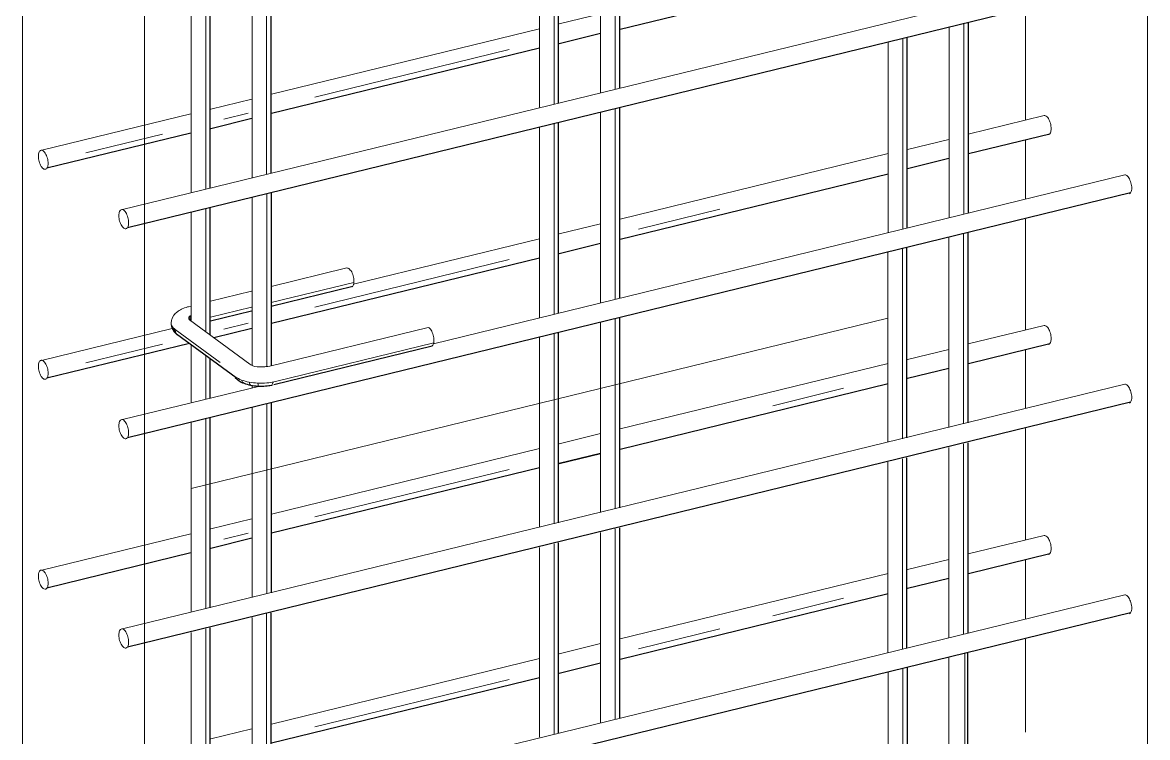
# Model space of a CAD drawing. Extents: x 166525 to 167198, y 178739 to 179747.
# Drawn here: x 167075.554 to 167078.797, y 179489.032 to 179491.093 of the extents above; entities that cross this region are included whole.
import ezdxf

# ---------------------------------------------------------------- set-up
doc = ezdxf.new("R2010")
doc.units = 0
doc.header["$MEASUREMENT"] = 0
doc.linetypes.add('HIDDEN', pattern=[9.525, 6.35, -3.175])
doc.layers.add('COLUMNS', color=1, linetype='CONTINUOUS')
doc.layers.add('WALLS', color=7, linetype='CONTINUOUS')
for name, color, linetype, lineweight in [('HBARS_BACK', 15, 'CONTINUOUS', 0), ('HBARS_FRNT', 3, 'CONTINUOUS', 0), ('UBARS', 1, 'CONTINUOUS', 0), ('VBARS', 6, 'CONTINUOUS', 0), ('WFRAME', 9, 'HIDDEN', 0)]:
    doc.layers.add(name, color=color, linetype=linetype, lineweight=lineweight)

msp = doc.modelspace()

# ---------------------------------------------------------------- linework, layer by layer
at = {"layer": 'COLUMNS'}
for p, q in [((167077.27442, 179491.45219), (167077.27442, 179490.9049)), ((167077.09884, 179490.86191), (167077.09884, 179491.4092)), ((167078.74772, 179491.2073), (167075.85595, 179490.50156)), ((167076.26992, 179491.20705), (167076.26992, 179490.65975)), ((167076.09433, 179490.61676), (167076.09433, 179491.16405)), ((167078.27941, 179491.09214), (167078.27941, 179490.5434)), ((167078.10382, 179490.50055), (167078.10382, 179491.04915)), ((167077.27467, 179490.84693), (167077.27467, 179490.2982)), ((167077.09908, 179490.25535), (167077.09908, 179490.80394)), ((167078.74772, 179490.60199), (167075.85595, 179489.89625)), ((167076.27016, 179490.60178), (167076.27016, 179490.10332)), ((167076.09458, 179490.19261), (167076.09458, 179490.55879)), ((167078.27893, 179490.48676), (167078.27893, 179489.93947)), ((167078.10334, 179489.89647), (167078.10334, 179490.44377)), ((167076.27065, 179490.27597), (167076.50541, 179490.33345)), ((167076.09506, 179490.23298), (167076.21413, 179490.26244)), ((167077.27467, 179490.24167), (167077.27467, 179489.69438)), ((167075.99743, 179490.19577), (167076.16945, 179490.06995)), ((167077.09908, 179489.65139), (167077.09908, 179490.19868)), ((167076.27813, 179490.0499), (167076.73462, 179490.16149)), ((167076.09458, 179490.0115), (167076.09458, 179490.12319)), ((167076.16642, 179490.07034), (167076.17235, 179490.06488)), ((167076.17235, 179490.06488), (167076.1779, 179490.06053)), ((167076.1779, 179490.06053), (167076.1808, 179490.0586)), ((167076.1808, 179490.0586), (167076.18418, 179490.05666)), ((167076.18418, 179490.05666), (167076.18805, 179490.05473)), ((167076.18805, 179490.05473), (167076.19215, 179490.05328)), ((167076.19215, 179490.05328), (167076.1965, 179490.05135)), ((167076.1965, 179490.05135), (167076.20109, 179490.05038)), ((167076.20109, 179490.05038), (167076.20592, 179490.04893)), ((167076.20592, 179490.04893), (167076.21123, 179490.04797)), ((167076.21123, 179490.04797), (167076.2163, 179490.047)), ((167076.2163, 179490.047), (167076.22186, 179490.04604)), ((167076.22186, 179490.04604), (167076.22741, 179490.04555)), ((167076.22741, 179490.04555), (167076.23297, 179490.04507)), ((167076.23297, 179490.04507), (167076.23877, 179490.04507)), ((167076.23877, 179490.04507), (167076.24456, 179490.04507)), ((167076.24456, 179490.04507), (167076.24915, 179490.04507)), ((167076.24915, 179490.04507), (167076.25422, 179490.04555)), ((167076.25422, 179490.04555), (167076.2593, 179490.04604)), ((167076.2593, 179490.04604), (167076.26413, 179490.04652)), ((167076.26413, 179490.04652), (167076.26678, 179490.047)), ((167076.26678, 179490.047), (167076.2721, 179490.04797)), ((167076.2721, 179490.04797), (167076.27475, 179490.04845)), ((167078.74772, 179489.99869), (167075.85595, 179489.29295)), ((167076.27016, 179489.99652), (167076.27016, 179489.44923)), ((167076.09458, 179489.40624), (167076.09458, 179489.95353)), ((167078.27868, 179489.8815), (167078.27868, 179489.3342)), ((167078.1031, 179489.29121), (167078.1031, 179489.83851)), ((167077.27442, 179489.63641), (167077.27442, 179489.08912)), ((167077.09884, 179489.04612), (167077.09884, 179489.59342)), ((167078.74772, 179489.39152), (167075.85595, 179488.68578)), ((167076.26992, 179489.39126), (167076.26992, 179488.84397)), ((167076.09433, 179488.80098), (167076.09433, 179489.34827)), ((167078.27893, 179488.72599), (167078.27893, 179489.27678)), ((167078.10503, 179488.67898), (167078.10503, 179489.23379))]:
    msp.add_line(p, q, dxfattribs=at)
at = {"layer": 'HBARS_BACK'}
for p, q in [((167077.10053, 179491.08894), (167077.2196, 179491.11841)), ((167076.27186, 179490.88654), (167077.04377, 179491.07493)), ((167076.95663, 179491.01502), (167076.39649, 179490.87832)), ((167076.09603, 179490.84355), (167076.2151, 179490.87253)), ((167076.20447, 179490.83146), (167076.1336, 179490.81416)), ((167075.60935, 179490.72472), (167076.03927, 179490.82954)), ((167078.4992, 179490.82488), (167078.27985, 179490.77152)), ((167078.50113, 179490.82488), (167078.4992, 179490.82488)), ((167078.50306, 179490.82392), (167078.50113, 179490.82488)), ((167078.50499, 179490.82295), (167078.50306, 179490.82392)), ((167078.50717, 179490.82102), (167078.50499, 179490.82295)), ((167078.5091, 179490.81909), (167078.50717, 179490.82102)), ((167078.51103, 179490.81619), (167078.5091, 179490.81909)), ((167078.51272, 179490.81329), (167078.51103, 179490.81619)), ((167078.51441, 179490.80991), (167078.51272, 179490.81329)), ((167078.51562, 179490.80653), (167078.51441, 179490.80991)), ((167078.51683, 179490.80266), (167078.51562, 179490.80653)), ((167078.51779, 179490.7988), (167078.51683, 179490.80266)), ((167078.51852, 179490.79445), (167078.51779, 179490.7988)), ((167075.95668, 179490.77098), (167075.73587, 179490.71709)), ((167078.51272, 179490.7703), (167078.51441, 179490.77126)), ((167078.51441, 179490.77126), (167078.51562, 179490.77271)), ((167078.51562, 179490.77271), (167078.51683, 179490.77513)), ((167078.51683, 179490.77513), (167078.51779, 179490.77754)), ((167078.51779, 179490.77754), (167078.51852, 179490.78044)), ((167078.519, 179490.79059), (167078.51852, 179490.79445)), ((167078.51852, 179490.78044), (167078.519, 179490.78334)), ((167078.51924, 179490.7872), (167078.519, 179490.79059)), ((167078.519, 179490.78334), (167078.51924, 179490.7872)), ((167078.2241, 179490.75581), (167078.10503, 179490.72682)), ((167075.59993, 179490.71458), (167075.59945, 179490.7112)), ((167075.59945, 179490.7112), (167075.59945, 179490.70781)), ((167075.59945, 179490.70781), (167075.59945, 179490.70395)), ((167075.59945, 179490.70395), (167075.59993, 179490.70009)), ((167075.60066, 179490.71748), (167075.59993, 179490.71458)), ((167075.59993, 179490.70009), (167075.60066, 179490.69622)), ((167075.60162, 179490.71989), (167075.60066, 179490.71748)), ((167075.60283, 179490.72182), (167075.60162, 179490.71989)), ((167075.60428, 179490.72327), (167075.60283, 179490.72182)), ((167075.60573, 179490.72424), (167075.60428, 179490.72327)), ((167075.60766, 179490.72472), (167075.60573, 179490.72424)), ((167075.60935, 179490.72472), (167075.60766, 179490.72472)), ((167075.61153, 179490.72424), (167075.60935, 179490.72472)), ((167075.61346, 179490.72279), (167075.61153, 179490.72424)), ((167075.61539, 179490.72134), (167075.61346, 179490.72279)), ((167075.61732, 179490.71892), (167075.61539, 179490.72134)), ((167075.61926, 179490.71651), (167075.61732, 179490.71892)), ((167075.62095, 179490.71313), (167075.61926, 179490.71651)), ((167075.62264, 179490.70975), (167075.62095, 179490.71313)), ((167075.62409, 179490.70637), (167075.62264, 179490.70975)), ((167075.62529, 179490.7025), (167075.62409, 179490.70637)), ((167075.62626, 179490.69864), (167075.62529, 179490.7025)), ((167077.27611, 179490.52636), (167078.04875, 179490.71524)), ((167075.60066, 179490.69622), (167075.60162, 179490.69236)), ((167075.60162, 179490.69236), (167075.60283, 179490.68849)), ((167075.60283, 179490.68849), (167075.60428, 179490.68463)), ((167075.60428, 179490.68463), (167075.60573, 179490.68173)), ((167075.60573, 179490.68173), (167075.60766, 179490.67835)), ((167075.60766, 179490.67835), (167075.60935, 179490.67593)), ((167075.60935, 179490.67593), (167075.61153, 179490.67352)), ((167075.61153, 179490.67352), (167075.61346, 179490.67207)), ((167075.61346, 179490.67207), (167075.61539, 179490.67062)), ((167075.61539, 179490.67062), (167075.61926, 179490.67014)), ((167075.61926, 179490.67014), (167075.62095, 179490.67014)), ((167075.62095, 179490.67014), (167075.62264, 179490.67159)), ((167075.62264, 179490.67159), (167075.62409, 179490.67303)), ((167075.62409, 179490.67303), (167075.62529, 179490.67497)), ((167075.62529, 179490.67497), (167075.62626, 179490.67738)), ((167075.62698, 179490.69477), (167075.62626, 179490.69864)), ((167075.62626, 179490.67738), (167075.62698, 179490.68028)), ((167075.62723, 179490.69091), (167075.62698, 179490.69477)), ((167075.62698, 179490.68028), (167075.62723, 179490.68366)), ((167075.62747, 179490.68704), (167075.62723, 179490.69091)), ((167075.62723, 179490.68366), (167075.62747, 179490.68704)), ((167077.5641, 179490.55551), (167077.32945, 179490.4975)), ((167077.10053, 179490.48368), (167077.2196, 179490.51315)), ((167077.04377, 179490.46967), (167076.50782, 179490.33876)), ((167076.95663, 179490.40976), (167076.39649, 179490.27306)), ((167076.03975, 179489.75042), (167078.04851, 179490.24066)), ((167076.20447, 179490.22615), (167076.1336, 179490.20885)), ((167078.4992, 179490.2201), (167078.27985, 179490.16674)), ((167078.50113, 179490.2201), (167078.4992, 179490.2201)), ((167078.50306, 179490.21914), (167078.50113, 179490.2201)), ((167078.50499, 179490.21817), (167078.50306, 179490.21914)), ((167078.50717, 179490.21624), (167078.50499, 179490.21817)), ((167078.5091, 179490.21431), (167078.50717, 179490.21624)), ((167078.51103, 179490.21141), (167078.5091, 179490.21431)), ((167075.98492, 179490.21124), (167075.60439, 179490.11825)), ((167078.51272, 179490.20851), (167078.51103, 179490.21141)), ((167078.51441, 179490.20513), (167078.51272, 179490.20851)), ((167078.51562, 179490.20175), (167078.51441, 179490.20513)), ((167078.51683, 179490.19788), (167078.51562, 179490.20175)), ((167078.51779, 179490.19402), (167078.51683, 179490.19788)), ((167078.51852, 179490.18967), (167078.51779, 179490.19402)), ((167078.519, 179490.18581), (167078.51852, 179490.18967)), ((167078.51924, 179490.18243), (167078.519, 179490.18581)), ((167078.519, 179490.17856), (167078.51924, 179490.18243)), ((167075.95668, 179490.16588), (167075.73587, 179490.112)), ((167078.2241, 179490.15103), (167078.10503, 179490.12205)), ((167078.51272, 179490.16552), (167078.51441, 179490.16649)), ((167078.51441, 179490.16649), (167078.51562, 179490.16793)), ((167078.51562, 179490.16793), (167078.51683, 179490.17035)), ((167078.51683, 179490.17035), (167078.51779, 179490.17277)), ((167078.51779, 179490.17277), (167078.51852, 179490.17566)), ((167078.51852, 179490.17566), (167078.519, 179490.17856)), ((167075.60283, 179490.11673), (167075.60162, 179490.11479)), ((167075.60428, 179490.11817), (167075.60283, 179490.11673)), ((167075.60573, 179490.11914), (167075.60428, 179490.11817)), ((167075.60766, 179490.11962), (167075.60573, 179490.11914)), ((167075.60935, 179490.11962), (167075.60766, 179490.11962)), ((167075.61153, 179490.11914), (167075.60935, 179490.11962)), ((167075.61346, 179490.11769), (167075.61153, 179490.11914)), ((167075.61539, 179490.11624), (167075.61346, 179490.11769)), ((167075.61732, 179490.11383), (167075.61539, 179490.11624)), ((167075.59993, 179490.10948), (167075.59945, 179490.1061)), ((167075.59945, 179490.1061), (167075.59945, 179490.10272)), ((167075.59945, 179490.10272), (167075.59945, 179490.09885)), ((167075.59945, 179490.09885), (167075.59993, 179490.09499)), ((167075.60066, 179490.11238), (167075.59993, 179490.10948)), ((167075.59993, 179490.09499), (167075.60066, 179490.09112)), ((167075.60162, 179490.11479), (167075.60066, 179490.11238)), ((167075.60066, 179490.09112), (167075.60162, 179490.08726)), ((167075.60162, 179490.08726), (167075.60283, 179490.0834)), ((167075.61926, 179490.11141), (167075.61732, 179490.11383)), ((167075.62095, 179490.10803), (167075.61926, 179490.11141)), ((167075.62264, 179490.10465), (167075.62095, 179490.10803)), ((167075.62409, 179490.10127), (167075.62264, 179490.10465)), ((167075.62529, 179490.0974), (167075.62409, 179490.10127)), ((167075.62626, 179490.09354), (167075.62529, 179490.0974)), ((167075.62698, 179490.08967), (167075.62626, 179490.09354)), ((167075.62723, 179490.08581), (167075.62698, 179490.08967)), ((167075.62747, 179490.08195), (167075.62723, 179490.08581)), ((167077.27611, 179489.92158), (167078.04875, 179490.11046)), ((167078.10479, 179490.06757), (167078.2241, 179490.09693)), ((167075.60283, 179490.0834), (167075.60428, 179490.07953)), ((167075.60428, 179490.07953), (167075.60573, 179490.07663)), ((167075.60573, 179490.07663), (167075.60766, 179490.07325)), ((167075.60766, 179490.07325), (167075.60935, 179490.07084)), ((167075.60935, 179490.07084), (167075.61153, 179490.06842)), ((167075.61153, 179490.06842), (167075.61346, 179490.06697)), ((167075.61346, 179490.06697), (167075.61539, 179490.06552)), ((167075.61539, 179490.06552), (167075.61926, 179490.06504)), ((167075.61926, 179490.06504), (167075.62095, 179490.06504)), ((167075.62095, 179490.06504), (167075.62264, 179490.06649)), ((167075.62264, 179490.06649), (167075.62409, 179490.06794)), ((167075.62409, 179490.06794), (167075.62529, 179490.06987)), ((167075.62529, 179490.06987), (167075.62626, 179490.07228)), ((167075.62626, 179490.07228), (167075.62698, 179490.07518)), ((167075.62698, 179490.07518), (167075.62723, 179490.07856)), ((167075.62723, 179490.07856), (167075.62747, 179490.08195)), ((167077.92011, 179490.03875), (167077.71713, 179489.98857)), ((167077.10053, 179489.8789), (167077.2196, 179489.90837)), ((167076.27186, 179489.6765), (167077.04377, 179489.86489)), ((167077.10053, 179489.82094), (167077.2196, 179489.8504)), ((167076.95663, 179489.80498), (167076.39649, 179489.66828)), ((167076.09603, 179489.63351), (167076.2151, 179489.6625)), ((167075.60935, 179489.51468), (167076.03927, 179489.6195)), ((167076.20447, 179489.62142), (167076.1336, 179489.60412)), ((167078.4992, 179489.61484), (167078.27985, 179489.56148)), ((167078.50113, 179489.61484), (167078.4992, 179489.61484)), ((167078.50306, 179489.61388), (167078.50113, 179489.61484)), ((167078.50499, 179489.61291), (167078.50306, 179489.61388)), ((167078.50717, 179489.61098), (167078.50499, 179489.61291)), ((167078.5091, 179489.60905), (167078.50717, 179489.61098)), ((167078.51103, 179489.60615), (167078.5091, 179489.60905)), ((167078.51272, 179489.60325), (167078.51103, 179489.60615)), ((167078.51441, 179489.59987), (167078.51272, 179489.60325)), ((167078.51562, 179489.59649), (167078.51441, 179489.59987)), ((167078.51683, 179489.59262), (167078.51562, 179489.59649)), ((167078.51562, 179489.56267), (167078.51683, 179489.56509)), ((167078.51779, 179489.58876), (167078.51683, 179489.59262)), ((167078.51683, 179489.56509), (167078.51779, 179489.5675)), ((167078.51852, 179489.58441), (167078.51779, 179489.58876)), ((167078.51779, 179489.5675), (167078.51852, 179489.5704)), ((167078.519, 179489.58055), (167078.51852, 179489.58441)), ((167078.51852, 179489.5704), (167078.519, 179489.5733)), ((167078.51924, 179489.57717), (167078.519, 179489.58055)), ((167078.519, 179489.5733), (167078.51924, 179489.57717)), ((167078.2241, 179489.54577), (167078.10503, 179489.51678)), ((167078.51272, 179489.56026), (167078.51441, 179489.56122)), ((167078.51441, 179489.56122), (167078.51562, 179489.56267)), ((167075.59993, 179489.50454), (167075.59945, 179489.50116)), ((167075.59945, 179489.50116), (167075.59945, 179489.49778)), ((167075.60066, 179489.50744), (167075.59993, 179489.50454)), ((167075.60162, 179489.50985), (167075.60066, 179489.50744)), ((167075.60283, 179489.51178), (167075.60162, 179489.50985)), ((167075.60428, 179489.51323), (167075.60283, 179489.51178)), ((167075.60573, 179489.5142), (167075.60428, 179489.51323)), ((167075.60766, 179489.51468), (167075.60573, 179489.5142)), ((167075.60935, 179489.51468), (167075.60766, 179489.51468)), ((167075.61153, 179489.5142), (167075.60935, 179489.51468)), ((167075.61346, 179489.51275), (167075.61153, 179489.5142)), ((167075.61539, 179489.5113), (167075.61346, 179489.51275)), ((167075.61732, 179489.50889), (167075.61539, 179489.5113)), ((167075.61926, 179489.50647), (167075.61732, 179489.50889)), ((167075.62095, 179489.50309), (167075.61926, 179489.50647)), ((167075.62264, 179489.49971), (167075.62095, 179489.50309)), ((167077.27611, 179489.31632), (167078.04875, 179489.5052)), ((167075.59945, 179489.49778), (167075.59945, 179489.49391)), ((167075.59945, 179489.49391), (167075.59993, 179489.49005)), ((167075.59993, 179489.49005), (167075.60066, 179489.48618)), ((167075.60066, 179489.48618), (167075.60162, 179489.48232)), ((167075.60162, 179489.48232), (167075.60283, 179489.47845)), ((167075.60283, 179489.47845), (167075.60428, 179489.47459)), ((167075.60428, 179489.47459), (167075.60573, 179489.47169)), ((167075.60573, 179489.47169), (167075.60766, 179489.46831)), ((167075.60766, 179489.46831), (167075.60935, 179489.46589)), ((167075.62409, 179489.49633), (167075.62264, 179489.49971)), ((167075.62529, 179489.49246), (167075.62409, 179489.49633)), ((167075.62626, 179489.4886), (167075.62529, 179489.49246)), ((167075.62698, 179489.48473), (167075.62626, 179489.4886)), ((167075.62626, 179489.46734), (167075.62698, 179489.47024)), ((167075.62723, 179489.48087), (167075.62698, 179489.48473)), ((167075.62698, 179489.47024), (167075.62723, 179489.47362)), ((167075.62747, 179489.477), (167075.62723, 179489.48087)), ((167075.62723, 179489.47362), (167075.62747, 179489.477)), ((167075.60935, 179489.46589), (167075.61153, 179489.46348)), ((167075.61153, 179489.46348), (167075.61346, 179489.46203)), ((167075.61346, 179489.46203), (167075.61539, 179489.46058)), ((167075.61539, 179489.46058), (167075.61926, 179489.4601)), ((167075.61926, 179489.4601), (167075.62095, 179489.4601)), ((167075.62095, 179489.4601), (167075.62264, 179489.46155)), ((167075.62264, 179489.46155), (167075.62409, 179489.463)), ((167075.62409, 179489.463), (167075.62529, 179489.46493)), ((167075.62529, 179489.46493), (167075.62626, 179489.46734)), ((167077.92011, 179489.43349), (167077.71713, 179489.3833)), ((167077.5641, 179489.34547), (167077.32945, 179489.28746)), ((167077.10053, 179489.27364), (167077.2196, 179489.30311)), ((167076.27186, 179489.07124), (167077.04377, 179489.25963)), ((167076.95663, 179489.19972), (167076.39649, 179489.06302)), ((167076.09603, 179489.02825), (167076.2151, 179489.05723))]:
    msp.add_line(p, q, dxfattribs=at)
at = {"layer": 'HBARS_FRNT'}
for p, q in [((167075.84146, 179490.55373), (167078.73125, 179491.25899)), ((167076.73824, 179490.16728), (167078.73125, 179490.65368)), ((167078.73125, 179490.65368), (167078.73323, 179490.65368)), ((167078.73323, 179490.65368), (167078.73517, 179490.65319)), ((167078.73517, 179490.65319), (167078.7371, 179490.65174)), ((167078.7371, 179490.65174), (167078.73903, 179490.65029)), ((167078.73903, 179490.65029), (167078.74096, 179490.64788)), ((167078.74096, 179490.64788), (167078.74289, 179490.64546)), ((167078.74289, 179490.64546), (167078.74458, 179490.64208)), ((167078.74458, 179490.64208), (167078.74628, 179490.6387)), ((167078.74628, 179490.6387), (167078.74772, 179490.63532)), ((167078.74772, 179490.63532), (167078.74893, 179490.63146)), ((167078.74893, 179490.60392), (167078.74772, 179490.60199)), ((167078.74893, 179490.63146), (167078.7499, 179490.62759)), ((167078.7499, 179490.60634), (167078.74893, 179490.60392)), ((167078.7499, 179490.62759), (167078.75062, 179490.62373)), ((167078.75062, 179490.60924), (167078.7499, 179490.60634)), ((167078.75062, 179490.62373), (167078.75111, 179490.61986)), ((167078.75111, 179490.61262), (167078.75062, 179490.60924)), ((167078.75111, 179490.61986), (167078.75111, 179490.616)), ((167078.75111, 179490.616), (167078.75111, 179490.61262)), ((167078.74628, 179490.60054), (167078.74458, 179490.59957)), ((167078.74772, 179490.60199), (167078.74628, 179490.60054)), ((167075.83131, 179490.53634), (167075.83156, 179490.53972)), ((167075.83156, 179490.53972), (167075.8318, 179490.54311)), ((167075.8318, 179490.54311), (167075.83252, 179490.546)), ((167075.83252, 179490.546), (167075.83349, 179490.54842)), ((167075.83349, 179490.54842), (167075.8347, 179490.55083)), ((167075.8347, 179490.55083), (167075.83614, 179490.55228)), ((167075.83614, 179490.55228), (167075.83784, 179490.55325)), ((167075.83784, 179490.55325), (167075.83953, 179490.55373)), ((167075.83953, 179490.55373), (167075.84146, 179490.55373)), ((167075.84146, 179490.55373), (167075.84339, 179490.55277)), ((167075.84339, 179490.55277), (167075.84532, 179490.5518)), ((167075.84532, 179490.5518), (167075.8475, 179490.54987)), ((167075.8475, 179490.54987), (167075.84943, 179490.54794)), ((167075.84943, 179490.54794), (167075.85112, 179490.54504)), ((167075.85112, 179490.54504), (167075.85305, 179490.54214)), ((167075.85305, 179490.54214), (167075.8545, 179490.53876)), ((167075.8545, 179490.53876), (167075.85595, 179490.53489)), ((167075.83156, 179490.53248), (167075.83131, 179490.53634)), ((167075.8318, 179490.52861), (167075.83156, 179490.53248)), ((167075.83252, 179490.52475), (167075.8318, 179490.52861)), ((167075.83349, 179490.52089), (167075.83252, 179490.52475)), ((167075.8347, 179490.51702), (167075.83349, 179490.52089)), ((167075.83614, 179490.51364), (167075.8347, 179490.51702)), ((167075.83784, 179490.51026), (167075.83614, 179490.51364)), ((167075.83953, 179490.50736), (167075.83784, 179490.51026)), ((167075.84146, 179490.50446), (167075.83953, 179490.50736)), ((167075.85595, 179490.53489), (167075.85716, 179490.53151)), ((167075.85716, 179490.53151), (167075.85812, 179490.52717)), ((167075.85812, 179490.50639), (167075.85716, 179490.5035)), ((167075.85812, 179490.52717), (167075.85885, 179490.5233)), ((167075.85885, 179490.50929), (167075.85812, 179490.50639)), ((167075.85885, 179490.5233), (167075.85933, 179490.51944)), ((167075.85933, 179490.51219), (167075.85885, 179490.50929)), ((167075.85933, 179490.51944), (167075.85933, 179490.51606)), ((167075.85933, 179490.51606), (167075.85933, 179490.51219)), ((167075.84339, 179490.50253), (167075.84146, 179490.50446)), ((167075.84532, 179490.5006), (167075.84339, 179490.50253)), ((167075.8475, 179490.49963), (167075.84532, 179490.5006)), ((167075.84943, 179490.49867), (167075.8475, 179490.49963)), ((167075.85112, 179490.49867), (167075.84943, 179490.49867)), ((167075.85305, 179490.49915), (167075.85112, 179490.49867)), ((167075.8545, 179490.50011), (167075.85305, 179490.49915)), ((167075.85595, 179490.50156), (167075.8545, 179490.50011)), ((167075.85716, 179490.5035), (167075.85595, 179490.50156)), ((167075.84146, 179489.34512), (167078.73125, 179490.05037)), ((167078.73125, 179490.05037), (167078.73323, 179490.05037)), ((167078.73323, 179490.05037), (167078.73517, 179490.04989)), ((167078.73517, 179490.04989), (167078.7371, 179490.04844)), ((167078.7371, 179490.04844), (167078.73903, 179490.04699)), ((167078.73903, 179490.04699), (167078.74096, 179490.04458)), ((167078.74096, 179490.04458), (167078.74289, 179490.04216)), ((167078.74289, 179490.04216), (167078.74458, 179490.03878)), ((167078.74458, 179490.03878), (167078.74628, 179490.0354)), ((167078.74628, 179490.0354), (167078.74772, 179490.03202)), ((167078.74772, 179490.03202), (167078.74893, 179490.02815)), ((167078.74893, 179490.02815), (167078.7499, 179490.02429)), ((167078.7499, 179490.02429), (167078.75062, 179490.02042)), ((167078.75062, 179490.02042), (167078.75111, 179490.01656)), ((167078.74628, 179489.99724), (167078.74458, 179489.99627)), ((167078.74772, 179489.99869), (167078.74628, 179489.99724)), ((167078.74893, 179490.00062), (167078.74772, 179489.99869)), ((167078.7499, 179490.00303), (167078.74893, 179490.00062)), ((167078.75062, 179490.00593), (167078.7499, 179490.00303)), ((167078.75111, 179490.00931), (167078.75062, 179490.00593)), ((167078.75111, 179490.01656), (167078.75111, 179490.01269)), ((167078.75111, 179490.01269), (167078.75111, 179490.00931)), ((167075.83131, 179489.93103), (167075.83156, 179489.93442)), ((167075.83156, 179489.92717), (167075.83131, 179489.93103)), ((167075.83156, 179489.93442), (167075.8318, 179489.9378)), ((167075.8318, 179489.92331), (167075.83156, 179489.92717)), ((167075.8318, 179489.9378), (167075.83252, 179489.9407)), ((167075.83252, 179489.91944), (167075.8318, 179489.92331)), ((167075.83252, 179489.9407), (167075.83349, 179489.94311)), ((167075.83349, 179489.94311), (167075.8347, 179489.94553)), ((167075.8347, 179489.94553), (167075.83614, 179489.94698)), ((167075.83614, 179489.94698), (167075.83784, 179489.94794)), ((167075.83784, 179489.94794), (167075.83953, 179489.94842)), ((167075.83953, 179489.94842), (167075.84146, 179489.94842)), ((167075.84146, 179489.94842), (167075.84339, 179489.94746)), ((167075.84339, 179489.94746), (167075.84532, 179489.94649)), ((167075.84532, 179489.94649), (167075.8475, 179489.94456)), ((167075.8475, 179489.94456), (167075.84943, 179489.94263)), ((167075.84943, 179489.94263), (167075.85112, 179489.93973)), ((167075.85112, 179489.93973), (167075.85305, 179489.93683)), ((167075.85305, 179489.93683), (167075.8545, 179489.93345)), ((167075.8545, 179489.93345), (167075.85595, 179489.92959)), ((167075.85595, 179489.92959), (167075.85716, 179489.9262)), ((167075.85716, 179489.9262), (167075.85812, 179489.92186)), ((167075.85812, 179489.92186), (167075.85885, 179489.91799)), ((167075.83349, 179489.91558), (167075.83252, 179489.91944)), ((167075.8347, 179489.91171), (167075.83349, 179489.91558)), ((167075.83614, 179489.90833), (167075.8347, 179489.91171)), ((167075.83784, 179489.90495), (167075.83614, 179489.90833)), ((167075.83953, 179489.90205), (167075.83784, 179489.90495)), ((167075.84146, 179489.89915), (167075.83953, 179489.90205)), ((167075.84339, 179489.89722), (167075.84146, 179489.89915)), ((167075.84532, 179489.89529), (167075.84339, 179489.89722)), ((167075.8475, 179489.89432), (167075.84532, 179489.89529)), ((167075.84943, 179489.89336), (167075.8475, 179489.89432)), ((167075.85112, 179489.89336), (167075.84943, 179489.89336)), ((167075.85305, 179489.89384), (167075.85112, 179489.89336)), ((167075.8545, 179489.89481), (167075.85305, 179489.89384)), ((167075.85595, 179489.89625), (167075.8545, 179489.89481)), ((167075.85716, 179489.89819), (167075.85595, 179489.89625)), ((167075.85812, 179489.90109), (167075.85716, 179489.89819)), ((167075.85885, 179489.90398), (167075.85812, 179489.90109)), ((167075.85885, 179489.91799), (167075.85933, 179489.91413)), ((167075.85933, 179489.90688), (167075.85885, 179489.90398)), ((167075.85933, 179489.91413), (167075.85933, 179489.91075)), ((167075.85933, 179489.91075), (167075.85933, 179489.90688)), ((167075.84146, 179488.73795), (167078.73125, 179489.4432)), ((167078.73125, 179489.4432), (167078.73323, 179489.4432)), ((167078.73323, 179489.4432), (167078.73517, 179489.44272)), ((167078.73517, 179489.44272), (167078.7371, 179489.44127)), ((167078.7371, 179489.44127), (167078.73903, 179489.43982)), ((167078.73903, 179489.43982), (167078.74096, 179489.43741)), ((167078.74096, 179489.43741), (167078.74289, 179489.43499)), ((167078.74289, 179489.43499), (167078.74458, 179489.43161)), ((167078.74458, 179489.43161), (167078.74628, 179489.42823)), ((167078.74628, 179489.42823), (167078.74772, 179489.42485)), ((167078.74772, 179489.42485), (167078.74893, 179489.42098)), ((167078.74893, 179489.42098), (167078.7499, 179489.41712)), ((167078.7499, 179489.41712), (167078.75062, 179489.41325)), ((167078.75062, 179489.41325), (167078.75111, 179489.40939)), ((167078.75111, 179489.40939), (167078.75111, 179489.40552)), ((167078.75111, 179489.40552), (167078.75111, 179489.40214)), ((167078.74628, 179489.39007), (167078.74458, 179489.3891)), ((167078.74772, 179489.39152), (167078.74628, 179489.39007)), ((167078.74893, 179489.39345), (167078.74772, 179489.39152)), ((167078.7499, 179489.39586), (167078.74893, 179489.39345)), ((167078.75062, 179489.39876), (167078.7499, 179489.39586)), ((167078.75111, 179489.40214), (167078.75062, 179489.39876)), ((167075.83252, 179489.33739), (167075.83349, 179489.33981)), ((167075.83349, 179489.33981), (167075.8347, 179489.34222)), ((167075.8347, 179489.34222), (167075.83614, 179489.34367)), ((167075.83614, 179489.34367), (167075.83784, 179489.34464)), ((167075.83784, 179489.34464), (167075.83953, 179489.34512)), ((167075.83953, 179489.34512), (167075.84146, 179489.34512)), ((167075.84146, 179489.34512), (167075.84339, 179489.34415)), ((167075.84339, 179489.34415), (167075.84532, 179489.34319)), ((167075.84532, 179489.34319), (167075.8475, 179489.34126)), ((167075.8475, 179489.34126), (167075.84943, 179489.33932)), ((167075.84943, 179489.33932), (167075.85112, 179489.33643)), ((167075.83131, 179489.32773), (167075.83156, 179489.33111)), ((167075.83156, 179489.32387), (167075.83131, 179489.32773)), ((167075.83156, 179489.33111), (167075.8318, 179489.33449)), ((167075.8318, 179489.32), (167075.83156, 179489.32387)), ((167075.8318, 179489.33449), (167075.83252, 179489.33739)), ((167075.83252, 179489.31614), (167075.8318, 179489.32)), ((167075.83349, 179489.31227), (167075.83252, 179489.31614)), ((167075.8347, 179489.30841), (167075.83349, 179489.31227)), ((167075.83614, 179489.30503), (167075.8347, 179489.30841)), ((167075.85112, 179489.33643), (167075.85305, 179489.33353)), ((167075.85305, 179489.33353), (167075.8545, 179489.33015)), ((167075.8545, 179489.33015), (167075.85595, 179489.32628)), ((167075.85595, 179489.32628), (167075.85716, 179489.3229)), ((167075.85716, 179489.3229), (167075.85812, 179489.31855)), ((167075.85812, 179489.31855), (167075.85885, 179489.31469)), ((167075.85885, 179489.31469), (167075.85933, 179489.31082)), ((167075.85933, 179489.31082), (167075.85933, 179489.30744)), ((167075.85933, 179489.30744), (167075.85933, 179489.30358)), ((167075.83784, 179489.30165), (167075.83614, 179489.30503)), ((167075.83953, 179489.29875), (167075.83784, 179489.30165)), ((167075.84146, 179489.29585), (167075.83953, 179489.29875)), ((167075.84339, 179489.29392), (167075.84146, 179489.29585)), ((167075.84532, 179489.29199), (167075.84339, 179489.29392)), ((167075.8475, 179489.29102), (167075.84532, 179489.29199)), ((167075.84943, 179489.29005), (167075.8475, 179489.29102)), ((167075.85112, 179489.29005), (167075.84943, 179489.29005)), ((167075.85305, 179489.29054), (167075.85112, 179489.29005)), ((167075.8545, 179489.2915), (167075.85305, 179489.29054)), ((167075.85595, 179489.29295), (167075.8545, 179489.2915)), ((167075.85716, 179489.29488), (167075.85595, 179489.29295)), ((167075.85812, 179489.29778), (167075.85716, 179489.29488)), ((167075.85885, 179489.30068), (167075.85812, 179489.29778)), ((167075.85933, 179489.30358), (167075.85885, 179489.30068))]:
    msp.add_line(p, q, dxfattribs=at)
at = {"layer": 'HBARS_FRNT', "flags": 128}
msp.add_lwpolyline([(167075.84146, 179489.94842), (167076.23747, 179490.04507)], dxfattribs=at)
at = {"layer": 'UBARS'}
for p, q in [((167076.48899, 179490.38562), (167076.27065, 179490.332)), ((167076.49092, 179490.38514), (167076.48899, 179490.38562)), ((167076.49285, 179490.38465), (167076.49092, 179490.38514)), ((167076.49478, 179490.38369), (167076.49285, 179490.38465)), ((167076.49671, 179490.38176), (167076.49478, 179490.38369)), ((167076.49865, 179490.37934), (167076.49671, 179490.38176)), ((167076.50058, 179490.37693), (167076.49865, 179490.37934)), ((167076.50251, 179490.37403), (167076.50058, 179490.37693)), ((167076.27065, 179490.28611), (167076.50879, 179490.34408)), ((167076.50396, 179490.37065), (167076.50251, 179490.37403)), ((167076.50541, 179490.36678), (167076.50396, 179490.37065)), ((167076.50662, 179490.36292), (167076.50541, 179490.36678)), ((167076.50758, 179490.35905), (167076.50662, 179490.36292)), ((167076.50831, 179490.35519), (167076.50758, 179490.35905)), ((167076.50879, 179490.35132), (167076.50831, 179490.35519)), ((167076.50831, 179490.3407), (167076.50879, 179490.34408)), ((167076.50879, 179490.34746), (167076.50879, 179490.35132)), ((167076.50879, 179490.34408), (167076.50879, 179490.34746)), ((167076.09506, 179490.28949), (167076.21413, 179490.31848)), ((167076.50251, 179490.33104), (167076.50396, 179490.332)), ((167076.50396, 179490.332), (167076.50541, 179490.33345)), ((167076.50541, 179490.33345), (167076.50662, 179490.33538)), ((167076.50662, 179490.33538), (167076.50758, 179490.3378)), ((167076.50758, 179490.3378), (167076.50831, 179490.3407)), ((167075.99, 179490.2494), (167075.98613, 179490.24264)), ((167075.99193, 179490.25182), (167075.99, 179490.2494)), ((167075.9941, 179490.25471), (167075.99193, 179490.25182)), ((167075.99676, 179490.25665), (167075.9941, 179490.25471)), ((167076.00231, 179490.26148), (167075.99676, 179490.25665)), ((167076.00521, 179490.26341), (167076.00231, 179490.26148)), ((167076.00859, 179490.26534), (167076.00521, 179490.26341)), ((167076.01222, 179490.26727), (167076.00859, 179490.26534)), ((167076.02043, 179490.27065), (167076.01222, 179490.26727)), ((167076.02502, 179490.2721), (167076.02043, 179490.27065)), ((167076.02916, 179490.27334), (167076.02502, 179490.2721)), ((167076.03226, 179490.27404), (167076.02916, 179490.27334)), ((167076.03854, 179490.27554), (167076.03226, 179490.27404)), ((167076.03476, 179490.24575), (167076.03589, 179490.24699)), ((167076.03589, 179490.24699), (167076.03709, 179490.24795)), ((167076.03709, 179490.24795), (167076.03854, 179490.24911)), ((167076.03854, 179490.24481), (167076.03709, 179490.24795)), ((167076.09506, 179490.2436), (167076.21413, 179490.27259)), ((167075.98347, 179490.23491), (167075.98203, 179490.2267)), ((167075.98203, 179490.2267), (167075.98227, 179490.22428)), ((167075.98227, 179490.22428), (167075.98347, 179490.21607)), ((167075.98396, 179490.23732), (167075.98347, 179490.23491)), ((167075.98347, 179490.21607), (167075.9842, 179490.21365)), ((167075.98468, 179490.24022), (167075.98396, 179490.23732)), ((167075.98541, 179490.21076), (167075.98396, 179490.21849)), ((167075.9842, 179490.21365), (167075.98541, 179490.21076)), ((167075.98613, 179490.24264), (167075.98468, 179490.24022)), ((167075.98565, 179490.21559), (167075.98686, 179490.20786)), ((167076.03299, 179490.24119), (167076.03323, 179490.24264)), ((167076.03637, 179490.2352), (167076.03299, 179490.24119)), ((167076.03299, 179490.24022), (167076.03299, 179490.24119)), ((167076.03323, 179490.23926), (167076.03299, 179490.24022)), ((167076.03323, 179490.24264), (167076.03347, 179490.2436)), ((167076.03371, 179490.23829), (167076.03323, 179490.23926)), ((167076.03347, 179490.2436), (167076.03395, 179490.24457)), ((167076.03444, 179490.23684), (167076.03371, 179490.23829)), ((167076.03395, 179490.24457), (167076.03476, 179490.24575)), ((167076.03481, 179490.23634), (167076.03444, 179490.23684)), ((167076.03854, 179490.23829), (167076.03476, 179490.24575)), ((167076.20906, 179490.10883), (167076.03481, 179490.23634)), ((167076.72351, 179490.21414), (167076.26702, 179490.10255)), ((167076.72544, 179490.21269), (167076.72351, 179490.21414)), ((167075.98541, 179490.21076), (167075.98686, 179490.20786)), ((167075.98686, 179490.20786), (167075.98927, 179490.20399)), ((167075.98903, 179490.20544), (167075.98782, 179490.21317)), ((167075.99289, 179490.19916), (167075.98903, 179490.20544)), ((167075.98927, 179490.20399), (167075.99072, 179490.20158)), ((167075.99048, 179490.21076), (167075.99169, 179490.20303)), ((167075.99072, 179490.20158), (167075.99289, 179490.19916)), ((167075.99169, 179490.20303), (167075.99531, 179490.19675)), ((167075.99289, 179490.19916), (167075.99531, 179490.19675)), ((167075.99362, 179490.20834), (167076.12377, 179490.1133)), ((167075.99531, 179490.19675), (167075.99917, 179490.19337)), ((167076.72761, 179490.21124), (167076.72544, 179490.21269)), ((167076.72954, 179490.20882), (167076.72761, 179490.21124)), ((167076.73124, 179490.20641), (167076.72954, 179490.20882)), ((167076.73317, 179490.20303), (167076.73124, 179490.20641)), ((167076.73462, 179490.19965), (167076.73317, 179490.20303)), ((167076.73607, 179490.19627), (167076.73462, 179490.19965)), ((167076.73727, 179490.1924), (167076.73607, 179490.19627)), ((167076.73824, 179490.18854), (167076.73727, 179490.1924)), ((167076.73896, 179490.18467), (167076.73824, 179490.18854)), ((167076.73945, 179490.18081), (167076.73896, 179490.18467)), ((167076.73124, 179490.16004), (167076.73317, 179490.16052)), ((167076.73317, 179490.16052), (167076.73462, 179490.16149)), ((167076.73462, 179490.16149), (167076.73607, 179490.16293)), ((167076.73607, 179490.16293), (167076.73727, 179490.16487)), ((167076.73727, 179490.16487), (167076.73824, 179490.16728)), ((167076.73824, 179490.16728), (167076.73896, 179490.17018)), ((167076.73896, 179490.17018), (167076.73945, 179490.17356)), ((167076.73945, 179490.17694), (167076.73945, 179490.18081)), ((167076.73945, 179490.17356), (167076.73945, 179490.17694)), ((167076.2122, 179490.10642), (167076.20906, 179490.10883)), ((167076.24336, 179490.10062), (167076.23587, 179490.10062)), ((167076.24601, 179490.10062), (167076.24336, 179490.10062)), ((167076.25229, 179490.1011), (167076.24601, 179490.10062)), ((167076.25519, 179490.10138), (167076.25229, 179490.1011)), ((167076.25809, 179490.10165), (167076.25519, 179490.10138)), ((167076.26123, 179490.10203), (167076.25809, 179490.10165)), ((167076.26702, 179490.10255), (167076.26123, 179490.10203)), ((167076.16897, 179490.07116), (167076.17235, 179490.06488)), ((167076.18515, 179490.06246), (167076.1878, 179490.05666)), ((167076.1878, 179490.05666), (167076.19215, 179490.05328)), ((167076.20858, 179490.05087), (167076.20689, 179490.05666)), ((167076.232, 179490.05377), (167076.23249, 179490.04845)), ((167076.21123, 179490.04797), (167076.20858, 179490.05087)), ((167076.23297, 179490.04507), (167076.23249, 179490.04845))]:
    msp.add_line(p, q, dxfattribs=at)
at = {"layer": 'UBARS', "flags": 128}
for points in [[(167075.99821, 179490.19433), (167075.99483, 179490.20061), (167075.99362, 179490.20834), (167075.99048, 179490.21076), (167075.98782, 179490.21317), (167075.98565, 179490.21559), (167075.98396, 179490.21849), (167075.98275, 179490.22138)], [(167076.03801, 179490.234), (167076.03733, 179490.23636), (167076.03347, 179490.2436)], [(167076.03854, 179490.23829), (167076.03782, 179490.23732), (167076.03733, 179490.23636), (167076.03709, 179490.23539), (167076.03741, 179490.23444)], [(167075.98686, 179490.20786), (167075.98903, 179490.20544), (167075.99169, 179490.20303), (167075.99483, 179490.20061)], [(167076.27644, 179490.05666), (167076.27475, 179490.05135), (167076.2721, 179490.04797)]]:
    msp.add_lwpolyline(points, dxfattribs=at)
msp.add_lwpolyline([(167076.73896, 179490.17018), (167076.28248, 179490.0586, -0.0530506), (167076.26413, 179490.05473), (167076.25785, 179490.05425), (167076.25133, 179490.05377), (167076.24505, 179490.05377), (167076.23852, 179490.05377), (167076.232, 179490.05377), (167076.22548, 179490.05425), (167076.2192, 179490.05473), (167076.21292, 179490.0557), (167076.20689, 179490.05666), (167076.20109, 179490.05763), (167076.19553, 179490.05908), (167076.19022, 179490.06101), (167076.18515, 179490.06246), (167076.18056, 179490.06439), (167076.17621, 179490.06681), (167076.17235, 179490.06874), (167076.16897, 179490.07116)], format="xyb", dxfattribs=at)
at = {"layer": 'UBARS'}
msp.add_arc((167076.23208, 179490.13637), 0.03595, 236.42991, 276.04852, dxfattribs=at)
at = {"layer": 'VBARS'}
for p, q in [((167077.26186, 179491.4493), (167077.26186, 179490.902)), ((167077.21984, 179490.89137), (167077.21984, 179491.43915)), ((167077.04401, 179491.39616), (167077.04401, 179490.84886)), ((167077.08628, 179490.85901), (167077.08628, 179491.4063)), ((167076.21534, 179490.64623), (167076.21534, 179491.194)), ((167076.25736, 179491.20415), (167076.25736, 179490.65685)), ((167076.08178, 179490.61386), (167076.08178, 179491.16116)), ((167076.03951, 179491.15101), (167076.03951, 179490.60372)), ((167078.26685, 179491.08924), (167078.26685, 179490.54034)), ((167078.22482, 179490.53008), (167078.22482, 179491.0791)), ((167078.04899, 179491.03611), (167078.04899, 179490.48717)), ((167078.09126, 179490.49749), (167078.09126, 179491.04625)), ((167077.22008, 179490.28488), (167077.22008, 179490.83389)), ((167077.26211, 179490.84403), (167077.26211, 179490.29513)), ((167077.08652, 179490.25228), (167077.08652, 179490.80104)), ((167077.04425, 179490.7909), (167077.04425, 179490.24196)), ((167076.21558, 179490.10443), (167076.21558, 179490.58874)), ((167076.25761, 179490.59889), (167076.25761, 179490.10161)), ((167076.03975, 179490.54575), (167076.03975, 179490.23273)), ((167076.08202, 179490.2018), (167076.08202, 179490.5559)), ((167078.22434, 179489.92594), (167078.22434, 179490.47372)), ((167078.26637, 179490.48386), (167078.26637, 179489.93657)), ((167078.09078, 179489.89358), (167078.09078, 179490.44087)), ((167078.04851, 179490.43079), (167078.04851, 179489.88349)), ((167077.22008, 179489.68085), (167077.22008, 179490.22863)), ((167077.26211, 179490.23877), (167077.26211, 179489.69148)), ((167077.04425, 179490.18588), (167077.04425, 179489.63858)), ((167077.08652, 179489.64849), (167077.08652, 179490.19578)), ((167076.03975, 179490.16352), (167076.03975, 179489.99846)), ((167076.08202, 179490.0086), (167076.08202, 179490.13243)), ((167076.21558, 179490.04096), (167076.21558, 179490.04714)), ((167076.25761, 179489.99363), (167076.25761, 179489.44633)), ((167076.21558, 179489.4357), (167076.21558, 179489.98348)), ((167076.03975, 179489.94049), (167076.03975, 179489.3932)), ((167076.08202, 179489.40334), (167076.08202, 179489.95063)), ((167078.2241, 179489.32068), (167078.2241, 179489.86846)), ((167078.26612, 179489.8786), (167078.26612, 179489.33131)), ((167078.04827, 179489.82547), (167078.04827, 179489.27817)), ((167078.09054, 179489.28831), (167078.09054, 179489.83561)), ((167077.26186, 179489.63351), (167077.26186, 179489.08622)), ((167077.21984, 179489.07559), (167077.21984, 179489.62337)), ((167077.04401, 179489.58038), (167077.04401, 179489.03308)), ((167077.08628, 179489.04323), (167077.08628, 179489.59052)), ((167076.21534, 179488.83044), (167076.21534, 179489.37822)), ((167076.25736, 179489.38837), (167076.25736, 179488.84107)), ((167076.08178, 179488.79808), (167076.08178, 179489.34537)), ((167076.03951, 179489.33523), (167076.03951, 179488.78793)), ((167078.26975, 179488.72374), (167078.26975, 179489.27437)), ((167078.22434, 179488.71259), (167078.22434, 179489.26326)), ((167078.04875, 179489.22026), (167078.04875, 179488.66516)), ((167078.09102, 179488.67554), (167078.09102, 179489.23041))]:
    msp.add_line(p, q, dxfattribs=at)
at = {"layer": 'WALLS'}
for p, q in [((167077.27611, 179491.07365), (167078.04875, 179491.26221)), ((167077.10053, 179491.03291), (167077.2196, 179491.06237)), ((167077.04377, 179491.01938), (167076.27186, 179490.83099)), ((167076.09603, 179490.788), (167076.2151, 179490.81747)), ((167076.03927, 179490.77448), (167075.62409, 179490.67303)), ((167078.28062, 179490.71516), (167078.51562, 179490.77264)), ((167078.10479, 179490.67227), (167078.2241, 179490.70163)), ((167077.27611, 179490.46832), (167078.04875, 179490.65688)), ((167077.10053, 179490.42758), (167077.2196, 179490.45704)), ((167077.04377, 179490.41405), (167076.27186, 179490.22566)), ((167076.10509, 179490.18491), (167076.2151, 179490.21214)), ((167076.0352, 179490.16815), (167075.62409, 179490.0677)), ((167078.28062, 179490.11045), (167078.51562, 179490.16793)), ((167078.10479, 179490.06757), (167078.2241, 179490.09693)), ((167077.27611, 179489.86361), (167078.04875, 179490.05217)), ((167077.10053, 179489.82287), (167077.2196, 179489.85233)), ((167077.04377, 179489.80934), (167076.27186, 179489.62095)), ((167076.09603, 179489.57796), (167076.2151, 179489.60743)), ((167076.03927, 179489.56444), (167075.62409, 179489.463)), ((167078.28062, 179489.50519), (167078.51562, 179489.56267)), ((167078.10479, 179489.4623), (167078.2241, 179489.49167)), ((167077.27611, 179489.25835), (167078.04875, 179489.44691)), ((167077.10053, 179489.21761), (167077.2196, 179489.24707)), ((167077.04377, 179489.20408), (167076.27186, 179489.01569))]:
    msp.add_line(p, q, dxfattribs=at)
at = {"layer": 'WFRAME'}
for p, q in [((167078.79675, 179492.78203), (167078.79675, 179487.90831)), ((167075.55356, 179492.33376), (167075.55356, 179487.46027)), ((167075.90522, 179492.07678), (167075.90522, 179487.20281)), ((167078.44534, 179491.13185), (167078.44534, 179490.81178)), ((167078.44534, 179490.75389), (167078.44534, 179490.5839)), ((167078.44534, 179490.52654), (167078.44534, 179490.207)), ((167078.44534, 179490.14911), (167078.44534, 179489.98059)), ((167078.44534, 179489.92323), (167078.44534, 179489.60174)), ((167078.44534, 179489.54385), (167078.44534, 179489.37342)), ((167078.44534, 179489.31606), (167078.44534, 179489.04793))]:
    msp.add_line(p, q, dxfattribs=at)

doc.saveas('drawing.dxf')
